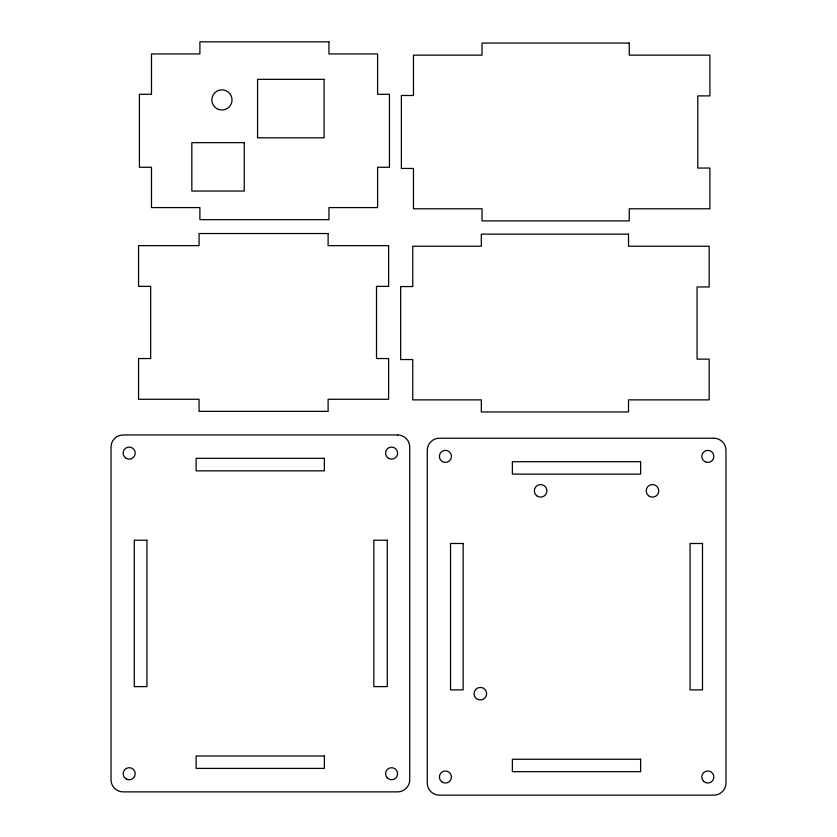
<?xml version="1.0" encoding="UTF-8"?>
<svg xmlns="http://www.w3.org/2000/svg" width="837" height="837" viewBox="0 0 837 837"><rect width="100%" height="100%" fill="white"/><g stroke="black" fill="none" stroke-linecap="round" stroke-linejoin="round"><path stroke-width="1.26" d="M328.951 41.85L199.897 41.85L199.897 53.945L151.497 53.945L151.497 94.278L139.402 94.278L139.402 167.254L151.497 167.254L151.497 207.586L199.897 207.586L199.897 219.681L328.951 219.681L328.951 207.586L377.602 207.586L377.602 167.254L389.446 167.254L389.446 94.278L377.602 94.278L377.602 53.945L328.951 53.945L328.951 41.85M629.236 43.053L482.039 43.053L482.039 55.148L413.478 55.148L413.478 95.481L401.383 95.481L401.383 168.457L413.478 168.457L413.478 208.79L482.039 208.79L482.039 220.884L629.236 220.884L629.236 208.79L709.902 208.79L709.902 168.049L697.796 168.049L697.796 95.889L709.902 95.889L709.902 55.148L629.236 55.148L629.236 43.053M324.107 79.337L257.566 79.337L257.566 137.812L324.107 137.812L324.107 79.337M244.258 142.656L191.83 142.656L191.83 191.045L244.258 191.045L244.258 142.656M328.114 233.533L199.06 233.533L199.06 245.639L138.565 245.639L138.565 286.369L150.66 286.369L150.66 358.539L138.565 358.539L138.565 399.27L199.06 399.27L199.06 411.365L328.114 411.365L328.114 399.27L388.609 399.27L388.609 358.539L376.504 358.539L376.504 286.369L388.609 286.369L388.609 245.639L328.114 245.639L328.114 233.533M628.524 234.13L481.317 234.13L481.317 246.224L412.756 246.224L412.756 286.557L400.661 286.557L400.661 359.533L412.756 359.533L412.756 399.866L481.317 399.866L481.317 411.961L628.524 411.961L628.524 399.866L709.18 399.866L709.18 359.125L697.075 359.125L697.075 286.955L709.18 286.955L709.18 246.224L628.524 246.224L628.524 234.13M397.627 434.958L123.133 434.958A12.095 12.095 0 0 0 111.028 447.063L111.028 779.77A12.095 12.095 0 0 0 123.133 791.875L397.627 791.875A12.095 12.095 0 0 0 409.722 779.77L409.722 447.063A12.095 12.095 0 0 0 397.627 434.958M713.867 438.232L439.373 438.232A12.095 12.095 0 0 0 427.278 450.337L427.278 783.055A12.095 12.095 0 0 0 439.373 795.15L713.867 795.15A12.095 12.095 0 0 0 725.972 783.055L725.972 450.337A12.095 12.095 0 0 0 713.867 438.232M324.369 458.32L196.13 458.32L196.13 470.854L324.369 470.854L324.369 458.32M640.619 461.71L512.37 461.71L512.37 474.129L640.619 474.129L640.619 461.71M146.925 540.221L134.276 540.221L134.276 686.612L146.925 686.612L146.925 540.221M387.269 540.221L373.836 540.221L373.836 686.612L387.269 686.612L387.269 540.221M463.164 543.495L450.515 543.495L450.515 689.887L463.164 689.887L463.164 543.495M702.494 543.495L690.075 543.495L690.075 689.887L702.494 689.887L702.494 543.495M324.369 755.978L196.13 755.978L196.13 768.397L324.369 768.397L324.369 755.978M640.619 759.253L512.37 759.253L512.37 771.683L640.619 771.683L640.619 759.253M536.643 495.734A6.309 6.309 0 0 0 546.843 491.842A6.309 6.309 0 0 0 538.369 484.947A6.309 6.309 0 0 0 536.643 495.734M648.508 495.734A6.309 6.309 0 0 0 658.709 491.842A6.309 6.309 0 0 0 650.244 484.947A6.309 6.309 0 0 0 648.508 495.734M476.368 698.592A6.309 6.309 0 0 0 486.569 694.7A6.309 6.309 0 0 0 478.094 687.805A6.309 6.309 0 0 0 476.368 698.592M442.396 461.626A6.047 6.047 0 0 0 451.467 456.385A6.047 6.047 0 0 0 442.396 451.143A6.047 6.047 0 0 0 442.396 461.626M704.796 461.626A6.047 6.047 0 0 0 713.867 456.385A6.047 6.047 0 0 0 704.796 451.143A6.047 6.047 0 0 0 704.796 461.626M703.54 781.277A6.047 6.047 0 0 0 713.658 778.567A6.047 6.047 0 0 0 706.25 771.159A6.047 6.047 0 0 0 703.54 781.277M442.396 782.239A6.047 6.047 0 0 0 451.467 776.998A6.047 6.047 0 0 0 442.396 771.766A6.047 6.047 0 0 0 442.396 782.239M387.301 778.002A6.047 6.047 0 0 0 397.418 775.292A6.047 6.047 0 0 0 390.011 767.885A6.047 6.047 0 0 0 387.301 778.002M388.556 458.352A6.047 6.047 0 0 0 397.627 453.11A6.047 6.047 0 0 0 388.556 447.868A6.047 6.047 0 0 0 388.556 458.352M126.157 778.965A6.047 6.047 0 0 0 135.228 773.723A6.047 6.047 0 0 0 126.157 768.481A6.047 6.047 0 0 0 126.157 778.965M126.157 458.352A6.047 6.047 0 0 0 135.228 453.11A6.047 6.047 0 0 0 126.157 447.868A6.047 6.047 0 0 0 126.157 458.352M216.888 108.653A10.086 10.086 0 0 0 232.016 99.927A10.086 10.086 0 0 0 216.888 91.191A10.086 10.086 0 0 0 216.888 108.653"/></g></svg>
